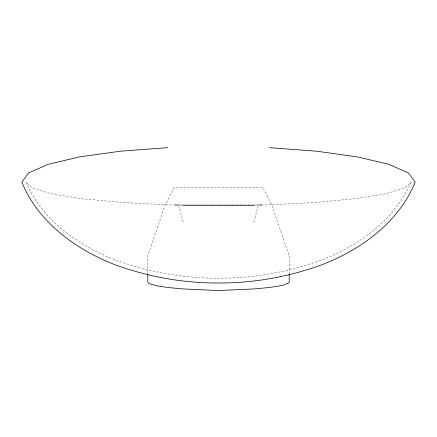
<?xml version="1.0" encoding="UTF-8"?>
<svg xmlns="http://www.w3.org/2000/svg" width="437" height="437" viewBox="0 0 437 437"><rect width="100%" height="100%" fill="white"/><g stroke="black" fill="none" stroke-linecap="round" stroke-linejoin="round"><path stroke-width="0.33" stroke-dasharray="2.19 1.64" d="M253.853 222.373L258.272 205.259L262.692 204.931L174.308 204.931L178.728 205.259L183.147 222.373M289.207 273.852L289.207 255.787L271.53 204.281L262.692 187.326L174.308 187.326L165.47 204.281L147.793 255.787L147.793 273.852M411.053 182.087C394.682 220.226 358.16 246.173 320.31 260.474C287.726 272.24 253.143 278.303 218.5 278.211C183.857 278.303 149.274 272.24 116.69 260.474C78.84 246.173 42.318 220.226 25.947 182.087L32.507 188.194L51.746 193.881L82.347 198.764L122.223 202.511L168.666 204.871L218.5 205.674L268.334 204.871L314.777 202.511L354.653 198.764L385.254 193.881L404.493 188.194L411.053 182.087M253.853 205.472L183.147 205.472L253.853 205.472"/><path stroke-width="0.66" d="M167.606 147.657L120.175 151.229L79.447 156.916L48.196 164.323L28.552 172.948L21.85 182.207C38.139 222.051 75.672 249.483 114.778 264.636C147.93 276.807 183.179 283.143 218.5 283.007C253.821 283.143 289.07 276.807 322.222 264.636C361.328 249.483 398.861 222.051 415.15 182.207L408.448 172.948L388.804 164.323L357.553 156.916L316.825 151.229L269.394 147.657M289.207 274.054L289.207 281.98L288.633 282.963L284.099 284.891L280.193 285.803L269.356 287.475L254.951 288.868L218.5 290.561L182.049 288.868L167.644 287.475L156.807 285.803L150.077 283.941L148.367 282.963L147.793 281.98L147.793 274.054"/></g></svg>
